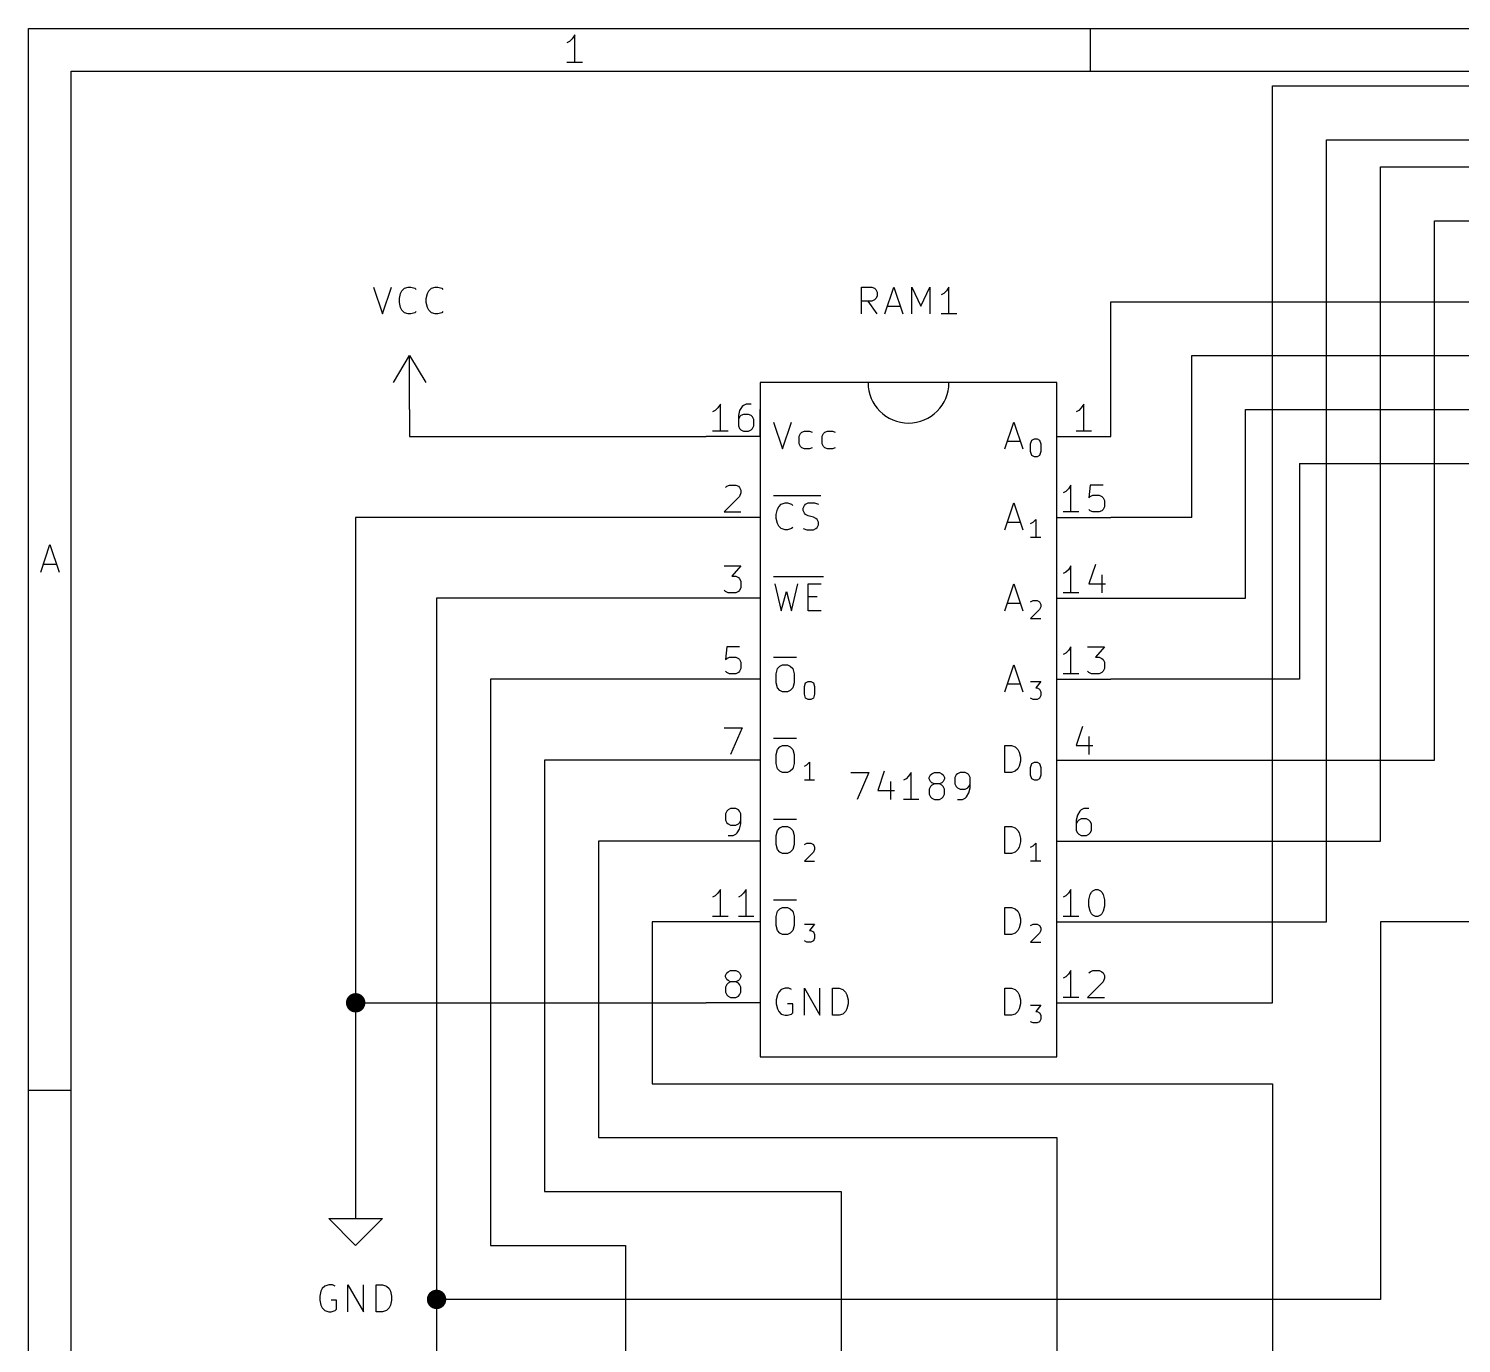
# Model space of a CAD drawing. Extents: x 0.4 to 16.1, y -11.3 to -0.4.
# Drawn here: x 0.394 to 3.05, y -2.831 to -0.394 of the extents above; entities that cross this region are included whole.
import ezdxf

# ---------------------------------------------------------------- set-up
doc = ezdxf.new("R2010")
doc.units = 0
doc.header["$MEASUREMENT"] = 0
for name, color, linetype in [('CYAN2', 4, 'CONTINUOUS'), ('GREEN3', 91, 'CONTINUOUS'), ('LYELLOW', 51, 'CONTINUOUS'), ('RED2', 1, 'CONTINUOUS'), ('RED3', 11, 'CONTINUOUS')]:
    doc.layers.add(name, color=color, linetype=linetype)

msp = doc.modelspace()

# ---------------------------------------------------------------- linework, layer by layer
at = {"layer": 'CYAN2', "linetype": 'CONTINUOUS'}
for p, q in [((1.0333, -0.8728), (1.05, -0.9228)), ((1.05, -0.9228), (1.0667, -0.8728)), ((1.0857, -0.8799), (1.0905, -0.8752)), ((1.0905, -0.8752), (1.0976, -0.8728)), ((1.0976, -0.8728), (1.1024, -0.8728)), ((1.1024, -0.8728), (1.1095, -0.8752)), ((1.1095, -0.8752), (1.1119, -0.8776)), ((1.1357, -0.8799), (1.1405, -0.8752)), ((1.1405, -0.8752), (1.1476, -0.8728)), ((1.1476, -0.8728), (1.1524, -0.8728)), ((1.1524, -0.8728), (1.1595, -0.8752)), ((1.1595, -0.8752), (1.1619, -0.8776)), ((1.9381, -0.9228), (1.9381, -0.8728)), ((1.9381, -0.8728), (1.9571, -0.8728)), ((1.9571, -0.8728), (1.9619, -0.8752)), ((1.9619, -0.8752), (1.9643, -0.8776)), ((1.981, -0.9228), (1.9976, -0.8728)), ((1.9976, -0.8728), (2.0143, -0.9228)), ((2.031, -0.9228), (2.031, -0.8728)), ((2.031, -0.8728), (2.0476, -0.9085)), ((2.0476, -0.9085), (2.0643, -0.8728)), ((2.0643, -0.8728), (2.0643, -0.9228)), ((2.1, -0.8728), (2.0952, -0.8799)), ((2.1, -0.9228), (2.1, -0.8728)), ((1.081, -0.8942), (1.0833, -0.8847)), ((1.081, -0.9014), (1.081, -0.8942)), ((1.0833, -0.9109), (1.081, -0.9014)), ((1.0833, -0.8847), (1.0857, -0.8799)), ((1.131, -0.8942), (1.1333, -0.8847)), ((1.131, -0.9014), (1.131, -0.8942)), ((1.1333, -0.9109), (1.131, -0.9014)), ((1.1333, -0.8847), (1.1357, -0.8799)), ((1.9571, -0.899), (1.9381, -0.899)), ((1.9667, -0.9228), (1.95, -0.899)), ((1.9619, -0.8966), (1.9571, -0.899)), ((1.9643, -0.8942), (1.9619, -0.8966)), ((1.9643, -0.8776), (1.9667, -0.8823)), ((1.9667, -0.8895), (1.9643, -0.8942)), ((1.9667, -0.8823), (1.9667, -0.8895)), ((2.0905, -0.8847), (2.0857, -0.8871)), ((2.0952, -0.8799), (2.0905, -0.8847)), ((1.0857, -0.9157), (1.0833, -0.9109)), ((1.0905, -0.9204), (1.0857, -0.9157)), ((1.0976, -0.9228), (1.0905, -0.9204)), ((1.1024, -0.9228), (1.0976, -0.9228)), ((1.1095, -0.9204), (1.1024, -0.9228)), ((1.1119, -0.918), (1.1095, -0.9204)), ((1.1357, -0.9157), (1.1333, -0.9109)), ((1.1405, -0.9204), (1.1357, -0.9157)), ((1.1476, -0.9228), (1.1405, -0.9204)), ((1.1524, -0.9228), (1.1476, -0.9228)), ((1.1595, -0.9204), (1.1524, -0.9228)), ((1.1619, -0.918), (1.1595, -0.9204)), ((1.9857, -0.9085), (2.0095, -0.9085)), ((2.1143, -0.9228), (2.0857, -0.9228)), ((1.7748, -1.1231), (1.7914, -1.1731)), ((1.7914, -1.1731), (1.8081, -1.1231)), ((1.8248, -1.1446), (1.8271, -1.1422)), ((1.8271, -1.1422), (1.8319, -1.1398)), ((1.8319, -1.1398), (1.8414, -1.1398)), ((1.8414, -1.1398), (1.8462, -1.1422)), ((1.8676, -1.1446), (1.87, -1.1422)), ((1.87, -1.1422), (1.8748, -1.1398)), ((1.8748, -1.1398), (1.8843, -1.1398)), ((1.8843, -1.1398), (1.889, -1.1422)), ((2.2038, -1.1731), (2.2205, -1.1231)), ((2.2205, -1.1231), (2.2371, -1.1731)), ((1.8224, -1.1493), (1.8248, -1.1446)), ((1.8224, -1.1636), (1.8224, -1.1493)), ((1.8248, -1.1684), (1.8224, -1.1636)), ((1.8271, -1.1708), (1.8248, -1.1684)), ((1.8652, -1.1493), (1.8676, -1.1446)), ((1.8652, -1.1636), (1.8652, -1.1493)), ((1.8676, -1.1684), (1.8652, -1.1636)), ((1.87, -1.1708), (1.8676, -1.1684)), ((2.2086, -1.1588), (2.2324, -1.1588)), ((2.2514, -1.1636), (2.2538, -1.1565)), ((2.2514, -1.1779), (2.2514, -1.1636)), ((2.2538, -1.1565), (2.2586, -1.1541)), ((2.2586, -1.1541), (2.2633, -1.1541)), ((2.2633, -1.1541), (2.2681, -1.1565)), ((2.2681, -1.1565), (2.2705, -1.1636)), ((2.2705, -1.1636), (2.2705, -1.1779)), ((1.8319, -1.1731), (1.8271, -1.1708)), ((1.8414, -1.1731), (1.8319, -1.1731)), ((1.8462, -1.1708), (1.8414, -1.1731)), ((1.8748, -1.1731), (1.87, -1.1708)), ((1.8843, -1.1731), (1.8748, -1.1731)), ((1.889, -1.1708), (1.8843, -1.1731)), ((2.2538, -1.185), (2.2514, -1.1779)), ((2.2586, -1.1874), (2.2538, -1.185)), ((2.2633, -1.1874), (2.2586, -1.1874)), ((2.2681, -1.185), (2.2633, -1.1874)), ((2.2705, -1.1779), (2.2681, -1.185)), ((1.775, -1.2593), (1.8626, -1.2593)), ((1.789, -1.2755), (1.7962, -1.2731)), ((1.7962, -1.2731), (1.8009, -1.2731)), ((1.8009, -1.2731), (1.8081, -1.2755)), ((1.8343, -1.2755), (1.839, -1.2731)), ((1.839, -1.2731), (1.8509, -1.2731)), ((1.8509, -1.2731), (1.8581, -1.2755)), ((2.2038, -1.3231), (2.2205, -1.2731)), ((2.2205, -1.2731), (2.2371, -1.3231)), ((1.7795, -1.2946), (1.7819, -1.285)), ((1.7795, -1.3017), (1.7795, -1.2946)), ((1.7819, -1.285), (1.7843, -1.2803)), ((1.7843, -1.2803), (1.789, -1.2755)), ((1.8081, -1.2755), (1.8105, -1.2779)), ((1.8295, -1.2827), (1.8319, -1.2779)), ((1.8295, -1.2874), (1.8295, -1.2827)), ((1.8319, -1.2922), (1.8295, -1.2874)), ((1.8319, -1.2779), (1.8343, -1.2755)), ((1.8343, -1.2946), (1.8319, -1.2922)), ((1.839, -1.2969), (1.8343, -1.2946)), ((1.8486, -1.2993), (1.839, -1.2969)), ((1.8533, -1.3017), (1.8486, -1.2993)), ((1.7819, -1.3112), (1.7795, -1.3017)), ((1.7843, -1.316), (1.7819, -1.3112)), ((1.789, -1.3208), (1.7843, -1.316)), ((1.7962, -1.3231), (1.789, -1.3208)), ((1.8009, -1.3231), (1.7962, -1.3231)), ((1.8081, -1.3208), (1.8009, -1.3231)), ((1.8105, -1.3184), (1.8081, -1.3208)), ((1.8295, -1.3208), (1.8367, -1.3231)), ((1.8367, -1.3231), (1.8486, -1.3231)), ((1.8486, -1.3231), (1.8533, -1.3208)), ((1.8557, -1.3041), (1.8533, -1.3017)), ((1.8533, -1.3208), (1.8557, -1.3184)), ((1.8581, -1.3088), (1.8557, -1.3041)), ((1.8557, -1.3184), (1.8581, -1.3136)), ((1.8581, -1.3136), (1.8581, -1.3088)), ((2.2086, -1.3088), (2.2324, -1.3088)), ((2.2514, -1.3112), (2.2562, -1.3088)), ((2.2562, -1.3088), (2.261, -1.3041)), ((2.261, -1.3041), (2.261, -1.3374)), ((2.2705, -1.3374), (2.2514, -1.3374)), ((1.775, -1.4093), (1.8674, -1.4093)), ((1.7771, -1.4231), (1.789, -1.4731)), ((1.8081, -1.4731), (1.82, -1.4231)), ((1.839, -1.4731), (1.839, -1.4231)), ((1.839, -1.4231), (1.8629, -1.4231)), ((2.2038, -1.4731), (2.2205, -1.4231)), ((2.2205, -1.4231), (2.2371, -1.4731)), ((1.789, -1.4731), (1.7986, -1.4374)), ((1.7986, -1.4374), (1.8081, -1.4731)), ((1.839, -1.4469), (1.8557, -1.4469)), ((2.2086, -1.4588), (2.2324, -1.4588)), ((2.2514, -1.4565), (2.2562, -1.4541)), ((2.2562, -1.4541), (2.2633, -1.4541)), ((2.2633, -1.4541), (2.2681, -1.4565)), ((2.2681, -1.4565), (2.2705, -1.4612)), ((1.8629, -1.4731), (1.839, -1.4731)), ((2.2681, -1.4708), (2.2514, -1.4874)), ((2.2514, -1.4874), (2.2705, -1.4874)), ((2.2705, -1.466), (2.2681, -1.4708)), ((2.2705, -1.4612), (2.2705, -1.466)), ((1.775, -1.5593), (1.8174, -1.5593)), ((1.7795, -1.5898), (1.7819, -1.5803)), ((1.7795, -1.6065), (1.7795, -1.5898)), ((1.7819, -1.5803), (1.7867, -1.5755)), ((1.7867, -1.5755), (1.7914, -1.5731)), ((1.7914, -1.5731), (1.8009, -1.5731)), ((1.8009, -1.5731), (1.8057, -1.5755)), ((1.8057, -1.5755), (1.8105, -1.5803)), ((1.8105, -1.5803), (1.8129, -1.5898)), ((1.8129, -1.5898), (1.8129, -1.6065)), ((2.2038, -1.6231), (2.2205, -1.5731)), ((2.2205, -1.5731), (2.2371, -1.6231)), ((1.7819, -1.616), (1.7795, -1.6065)), ((1.7867, -1.6208), (1.7819, -1.616)), ((1.8105, -1.616), (1.8057, -1.6208)), ((1.8129, -1.6065), (1.8105, -1.616)), ((1.8319, -1.6136), (1.8343, -1.6065)), ((1.8319, -1.6279), (1.8319, -1.6136)), ((1.8343, -1.6065), (1.839, -1.6041)), ((1.839, -1.6041), (1.8438, -1.6041)), ((1.8438, -1.6041), (1.8486, -1.6065)), ((1.8486, -1.6065), (1.851, -1.6136)), ((1.851, -1.6136), (1.851, -1.6279)), ((2.2086, -1.6088), (2.2324, -1.6088)), ((2.2514, -1.6041), (2.2705, -1.6041)), ((2.2705, -1.6041), (2.261, -1.616)), ((2.261, -1.616), (2.2633, -1.616)), ((2.2633, -1.616), (2.2681, -1.6184)), ((2.2681, -1.6184), (2.2705, -1.6231)), ((1.7914, -1.6231), (1.7867, -1.6208)), ((1.8009, -1.6231), (1.7914, -1.6231)), ((1.8057, -1.6208), (1.8009, -1.6231)), ((1.8343, -1.635), (1.8319, -1.6279)), ((1.839, -1.6374), (1.8343, -1.635)), ((1.8438, -1.6374), (1.839, -1.6374)), ((1.8486, -1.635), (1.8438, -1.6374)), ((1.851, -1.6279), (1.8486, -1.635)), ((2.2562, -1.6374), (2.2514, -1.635)), ((2.2633, -1.6374), (2.2562, -1.6374)), ((2.2681, -1.635), (2.2633, -1.6374)), ((2.2705, -1.6303), (2.2681, -1.635)), ((2.2705, -1.6231), (2.2705, -1.6303)), ((1.775, -1.7093), (1.8174, -1.7093)), ((1.7819, -1.7303), (1.7867, -1.7255)), ((1.7867, -1.7255), (1.7914, -1.7231)), ((1.7914, -1.7231), (1.8009, -1.7231)), ((1.8009, -1.7231), (1.8057, -1.7255)), ((1.8057, -1.7255), (1.8105, -1.7303)), ((2.2038, -1.7731), (2.2038, -1.7231)), ((2.2038, -1.7231), (2.2157, -1.7231)), ((2.2157, -1.7231), (2.2229, -1.7255)), ((2.2229, -1.7255), (2.2276, -1.7303)), ((1.7795, -1.7398), (1.7819, -1.7303)), ((1.7795, -1.7565), (1.7795, -1.7398)), ((1.8105, -1.7303), (1.8129, -1.7398)), ((1.8129, -1.7398), (1.8129, -1.7565)), ((2.2276, -1.7303), (2.23, -1.735)), ((2.23, -1.735), (2.2324, -1.7446)), ((2.2324, -1.7517), (2.23, -1.7612)), ((2.2324, -1.7446), (2.2324, -1.7517)), ((1.7819, -1.766), (1.7795, -1.7565)), ((1.7867, -1.7708), (1.7819, -1.766)), ((1.7914, -1.7731), (1.7867, -1.7708)), ((1.8009, -1.7731), (1.7914, -1.7731)), ((1.8057, -1.7708), (1.8009, -1.7731)), ((1.8105, -1.766), (1.8057, -1.7708)), ((1.8129, -1.7565), (1.8105, -1.766)), ((1.8319, -1.7612), (1.8367, -1.7588)), ((1.8367, -1.7588), (1.8414, -1.7541)), ((1.8414, -1.7541), (1.8414, -1.7874)), ((2.2157, -1.7731), (2.2038, -1.7731)), ((2.2229, -1.7708), (2.2157, -1.7731)), ((2.2276, -1.766), (2.2229, -1.7708)), ((2.23, -1.7612), (2.2276, -1.766)), ((2.2514, -1.7636), (2.2538, -1.7565)), ((2.2514, -1.7779), (2.2514, -1.7636)), ((2.2538, -1.785), (2.2514, -1.7779)), ((2.2538, -1.7565), (2.2586, -1.7541)), ((2.2586, -1.7541), (2.2633, -1.7541)), ((2.2633, -1.7541), (2.2681, -1.7565)), ((2.2681, -1.7565), (2.2705, -1.7636)), ((2.2705, -1.7779), (2.2681, -1.785)), ((2.2705, -1.7636), (2.2705, -1.7779)), ((1.851, -1.7874), (1.8319, -1.7874)), ((2.2586, -1.7874), (2.2538, -1.785)), ((2.2633, -1.7874), (2.2586, -1.7874)), ((2.2681, -1.785), (2.2633, -1.7874)), ((1.775, -1.8593), (1.8174, -1.8593)), ((1.7795, -1.8898), (1.7819, -1.8803)), ((1.7819, -1.8803), (1.7867, -1.8755)), ((1.7867, -1.8755), (1.7914, -1.8731)), ((1.7914, -1.8731), (1.8009, -1.8731)), ((1.8009, -1.8731), (1.8057, -1.8755)), ((1.8057, -1.8755), (1.8105, -1.8803)), ((1.8105, -1.8803), (1.8129, -1.8898)), ((2.2038, -1.9231), (2.2038, -1.8731)), ((2.2038, -1.8731), (2.2157, -1.8731)), ((2.2157, -1.8731), (2.2229, -1.8755)), ((2.2229, -1.8755), (2.2276, -1.8803)), ((2.2276, -1.8803), (2.23, -1.885)), ((2.23, -1.885), (2.2324, -1.8946)), ((1.7795, -1.9065), (1.7795, -1.8898)), ((1.7819, -1.916), (1.7795, -1.9065)), ((1.8129, -1.9065), (1.8105, -1.916)), ((1.8129, -1.8898), (1.8129, -1.9065)), ((1.8319, -1.9065), (1.8367, -1.9041)), ((1.8367, -1.9041), (1.8438, -1.9041)), ((1.8438, -1.9041), (1.8486, -1.9065)), ((1.8486, -1.9065), (1.851, -1.9112)), ((1.851, -1.9112), (1.851, -1.916)), ((2.23, -1.9112), (2.2276, -1.916)), ((2.2324, -1.9017), (2.23, -1.9112)), ((2.2324, -1.8946), (2.2324, -1.9017)), ((2.2514, -1.9112), (2.2562, -1.9088)), ((2.2562, -1.9088), (2.261, -1.9041)), ((2.261, -1.9041), (2.261, -1.9374)), ((1.7867, -1.9208), (1.7819, -1.916)), ((1.7914, -1.9231), (1.7867, -1.9208)), ((1.8009, -1.9231), (1.7914, -1.9231)), ((1.8057, -1.9208), (1.8009, -1.9231)), ((1.8105, -1.916), (1.8057, -1.9208)), ((1.8486, -1.9208), (1.8319, -1.9374)), ((1.8319, -1.9374), (1.851, -1.9374)), ((1.851, -1.916), (1.8486, -1.9208)), ((2.2157, -1.9231), (2.2038, -1.9231)), ((2.2229, -1.9208), (2.2157, -1.9231)), ((2.2276, -1.916), (2.2229, -1.9208)), ((2.2705, -1.9374), (2.2514, -1.9374)), ((1.775, -2.0093), (1.8174, -2.0093)), ((1.7795, -2.0398), (1.7819, -2.0303)), ((1.7795, -2.0565), (1.7795, -2.0398)), ((1.7819, -2.0303), (1.7867, -2.0255)), ((1.7867, -2.0255), (1.7914, -2.0231)), ((1.7914, -2.0231), (1.8009, -2.0231)), ((1.8009, -2.0231), (1.8057, -2.0255)), ((1.8057, -2.0255), (1.8105, -2.0303)), ((1.8105, -2.0303), (1.8129, -2.0398)), ((1.8129, -2.0398), (1.8129, -2.0565)), ((2.2038, -2.0731), (2.2038, -2.0231)), ((2.2038, -2.0231), (2.2157, -2.0231)), ((2.2157, -2.0231), (2.2229, -2.0255)), ((2.2229, -2.0255), (2.2276, -2.0303)), ((2.2276, -2.0303), (2.23, -2.035)), ((2.23, -2.035), (2.2324, -2.0446)), ((2.2324, -2.0446), (2.2324, -2.0517)), ((1.7819, -2.066), (1.7795, -2.0565)), ((1.7867, -2.0708), (1.7819, -2.066)), ((1.7914, -2.0731), (1.7867, -2.0708)), ((1.8057, -2.0708), (1.8009, -2.0731)), ((1.8105, -2.066), (1.8057, -2.0708)), ((1.8129, -2.0565), (1.8105, -2.066)), ((1.8319, -2.0541), (1.851, -2.0541)), ((1.851, -2.0541), (1.8414, -2.066)), ((1.8414, -2.066), (1.8438, -2.066)), ((1.8438, -2.066), (1.8486, -2.0684)), ((1.8486, -2.0684), (1.851, -2.0731)), ((2.2229, -2.0708), (2.2157, -2.0731)), ((2.2276, -2.066), (2.2229, -2.0708)), ((2.23, -2.0612), (2.2276, -2.066)), ((2.2324, -2.0517), (2.23, -2.0612)), ((2.2514, -2.0565), (2.2562, -2.0541)), ((2.2681, -2.0708), (2.2514, -2.0874)), ((2.2562, -2.0541), (2.2633, -2.0541)), ((2.2633, -2.0541), (2.2681, -2.0565)), ((2.2681, -2.0565), (2.2705, -2.0612)), ((2.2705, -2.066), (2.2681, -2.0708)), ((2.2705, -2.0612), (2.2705, -2.066)), ((1.8009, -2.0731), (1.7914, -2.0731)), ((1.8367, -2.0874), (1.8319, -2.085)), ((1.8438, -2.0874), (1.8367, -2.0874)), ((1.8486, -2.085), (1.8438, -2.0874)), ((1.851, -2.0803), (1.8486, -2.085)), ((1.851, -2.0731), (1.851, -2.0803)), ((2.2157, -2.0731), (2.2038, -2.0731)), ((2.2514, -2.0874), (2.2705, -2.0874)), ((1.789, -2.1755), (1.7843, -2.1803)), ((1.7962, -2.1731), (1.789, -2.1755)), ((1.8033, -2.1731), (1.7962, -2.1731)), ((1.8081, -2.1755), (1.8033, -2.1731)), ((1.8319, -2.2231), (1.8319, -2.1731)), ((1.8319, -2.1731), (1.8605, -2.2231)), ((1.8605, -2.2231), (1.8605, -2.1731)), ((1.8843, -2.2231), (1.8843, -2.1731)), ((1.8843, -2.1731), (1.8962, -2.1731)), ((1.8962, -2.1731), (1.9033, -2.1755)), ((1.9033, -2.1755), (1.9081, -2.1803)), ((2.2038, -2.2231), (2.2038, -2.1731)), ((2.2038, -2.1731), (2.2157, -2.1731)), ((2.2157, -2.1731), (2.2229, -2.1755)), ((2.2229, -2.1755), (2.2276, -2.1803)), ((1.7819, -2.185), (1.7795, -2.1946)), ((1.7795, -2.1946), (1.7795, -2.2017)), ((1.7795, -2.2017), (1.7819, -2.2112)), ((1.7843, -2.1803), (1.7819, -2.185)), ((1.8105, -2.2017), (1.8009, -2.2017)), ((1.8105, -2.2184), (1.8105, -2.2017)), ((1.9081, -2.1803), (1.9105, -2.185)), ((1.9105, -2.185), (1.9129, -2.1946)), ((1.9129, -2.2017), (1.9105, -2.2112)), ((1.9129, -2.1946), (1.9129, -2.2017)), ((2.2276, -2.1803), (2.23, -2.185)), ((2.23, -2.185), (2.2324, -2.1946)), ((2.2324, -2.2017), (2.23, -2.2112)), ((2.2324, -2.1946), (2.2324, -2.2017)), ((2.2514, -2.2041), (2.2705, -2.2041)), ((2.2705, -2.2041), (2.261, -2.216)), ((1.7819, -2.2112), (1.7843, -2.216)), ((1.7843, -2.216), (1.789, -2.2208)), ((1.789, -2.2208), (1.7962, -2.2231)), ((1.7962, -2.2231), (1.8009, -2.2231)), ((1.8009, -2.2231), (1.8081, -2.2208)), ((1.8081, -2.2208), (1.8105, -2.2184)), ((1.8962, -2.2231), (1.8843, -2.2231)), ((1.9033, -2.2208), (1.8962, -2.2231)), ((1.9081, -2.216), (1.9033, -2.2208)), ((1.9105, -2.2112), (1.9081, -2.216)), ((2.2157, -2.2231), (2.2038, -2.2231)), ((2.2229, -2.2208), (2.2157, -2.2231)), ((2.2276, -2.216), (2.2229, -2.2208)), ((2.23, -2.2112), (2.2276, -2.216)), ((2.261, -2.216), (2.2633, -2.216)), ((2.2633, -2.216), (2.2681, -2.2184)), ((2.2681, -2.2184), (2.2705, -2.2231)), ((2.2705, -2.2303), (2.2681, -2.235)), ((2.2705, -2.2231), (2.2705, -2.2303)), ((2.2562, -2.2374), (2.2514, -2.235)), ((2.2633, -2.2374), (2.2562, -2.2374)), ((2.2681, -2.235), (2.2633, -2.2374)), ((0.9357, -2.7347), (0.9333, -2.7442)), ((0.9381, -2.7299), (0.9357, -2.7347)), ((0.9429, -2.7252), (0.9381, -2.7299)), ((0.95, -2.7228), (0.9429, -2.7252)), ((0.9571, -2.7228), (0.95, -2.7228)), ((0.9619, -2.7252), (0.9571, -2.7228)), ((0.9857, -2.7728), (0.9857, -2.7228)), ((0.9857, -2.7228), (1.0143, -2.7728)), ((1.0143, -2.7728), (1.0143, -2.7228)), ((1.0381, -2.7728), (1.0381, -2.7228)), ((1.0381, -2.7228), (1.05, -2.7228)), ((1.05, -2.7228), (1.0571, -2.7252)), ((1.0571, -2.7252), (1.0619, -2.7299)), ((1.0619, -2.7299), (1.0643, -2.7347)), ((1.0643, -2.7347), (1.0667, -2.7442)), ((0.9333, -2.7442), (0.9333, -2.7514)), ((0.9333, -2.7514), (0.9357, -2.7609)), ((0.9357, -2.7609), (0.9381, -2.7657)), ((0.9643, -2.7514), (0.9548, -2.7514)), ((0.9643, -2.768), (0.9643, -2.7514)), ((1.0643, -2.7609), (1.0619, -2.7657)), ((1.0667, -2.7514), (1.0643, -2.7609)), ((1.0667, -2.7442), (1.0667, -2.7514)), ((0.9381, -2.7657), (0.9429, -2.7704)), ((0.9429, -2.7704), (0.95, -2.7728)), ((0.95, -2.7728), (0.9548, -2.7728)), ((0.9548, -2.7728), (0.9619, -2.7704)), ((0.9619, -2.7704), (0.9643, -2.768)), ((1.05, -2.7728), (1.0381, -2.7728)), ((1.0571, -2.7704), (1.05, -2.7728)), ((1.0619, -2.7657), (1.0571, -2.7704))]:
    msp.add_line(p, q, dxfattribs=at)
at = {"layer": 'GREEN3', "linetype": 'CONTINUOUS'}
for p, q in [((2.7, -2.2), (2.7, -0.5)), ((2.7, -0.5), (6.9, -0.5)), ((2.8, -2.05), (2.8, -0.6)), ((2.8, -0.6), (7, -0.6)), ((2.9, -1.9), (2.9, -0.65)), ((2.9, -0.65), (6.8, -0.65)), ((3, -1.75), (3, -0.75)), ((3, -0.75), (6.7, -0.75)), ((2.4, -0.9), (5.25, -0.9)), ((2.4, -1.15), (2.4, -0.9)), ((2.55, -1), (5.35, -1)), ((2.55, -1.3), (2.55, -1)), ((1.1, -1.1), (1.1, -1.15)), ((2.65, -1.1), (5.45, -1.1)), ((2.65, -1.45), (2.65, -1.1)), ((1.1, -1.15), (1.65, -1.15)), ((2.75, -1.2), (2.75, -1.6)), ((2.75, -1.2), (5.55, -1.2)), ((1, -1.3), (1, -2.2)), ((1.65, -1.3), (1, -1.3)), ((2.55, -1.3), (2.4, -1.3)), ((1.15, -1.45), (1.15, -2.75)), ((1.65, -1.45), (1.15, -1.45)), ((2.4, -1.45), (2.65, -1.45)), ((1.65, -1.6), (1.25, -1.6)), ((1.25, -1.6), (1.25, -2.65)), ((2.75, -1.6), (2.4, -1.6)), ((1.65, -1.75), (1.35, -1.75)), ((1.35, -1.75), (1.35, -2.55)), ((2.4, -1.75), (3, -1.75)), ((1.65, -1.9), (1.45, -1.9)), ((1.45, -1.9), (1.45, -2.45)), ((2.4, -1.9), (2.9, -1.9)), ((1.65, -2.05), (1.55, -2.05)), ((1.55, -2.05), (1.55, -2.35)), ((2.4, -2.05), (2.8, -2.05)), ((3.15, -2.05), (2.9, -2.05)), ((2.9, -2.05), (2.9, -2.75)), ((1, -2.2), (1.65, -2.2)), ((1, -2.2), (1, -2.55)), ((2.4, -2.2), (2.7, -2.2)), ((1.55, -2.35), (2.7, -2.35)), ((2.7, -2.35), (2.7, -2.85)), ((1.45, -2.45), (2.3, -2.45)), ((2.3, -2.45), (2.3, -2.85)), ((1.35, -2.55), (1.9, -2.55)), ((1.9, -2.55), (1.9, -2.85)), ((1.25, -2.65), (1.5, -2.65)), ((1.5, -2.65), (1.5, -2.85)), ((1.15, -2.75), (1.15, -4)), ((2.9, -2.75), (1.15, -2.75))]:
    msp.add_line(p, q, dxfattribs=at)
at = {"layer": 'GREEN3', "const_width": 0.018}
for points in [[(0.991, -2.2, 1), (1.009, -2.2, 1)], [(1.141, -2.75, 1), (1.159, -2.75, 1)]]:
    msp.add_lwpolyline(points, format="xyb", close=True, dxfattribs=at)
at = {"layer": 'LYELLOW', "linetype": 'CONTINUOUS'}
for p, q in [((2.3, -1.05), (1.75, -1.05)), ((1.75, -1.05), (1.75, -1.15)), ((2.3, -2.3), (2.3, -1.05)), ((1.75, -1.1), (1.75, -2.3)), ((1.75, -1.15), (1.75, -1.1)), ((1.75, -2.3), (2.3, -2.3))]:
    msp.add_line(p, q, dxfattribs=at)
at = {"layer": 'RED2', "linetype": 'CONTINUOUS'}
for p, q in [((0.3937, -0.3937), (16.1413, -0.3937)), ((0.3937, -11.2993), (0.3937, -0.3937)), ((2.3622, -0.4724), (2.3622, -0.3937)), ((1.3965, -0.4174), (1.3916, -0.4199)), ((1.4013, -0.4126), (1.3965, -0.4174)), ((1.4062, -0.4053), (1.4013, -0.4126)), ((1.4062, -0.4564), (1.4062, -0.4053)), ((0.4724, -0.4724), (16.0626, -0.4724)), ((0.4724, -11.2206), (0.4724, -0.4724)), ((1.4208, -0.4564), (1.3916, -0.4564)), ((1.07, -1.05), (1.1, -1)), ((1.1, -1), (1.13, -1.05)), ((1.1, -1.1), (1.1, -1)), ((2.3, -1.05), (1.75, -1.05)), ((1.75, -1.05), (1.75, -1.15)), ((2.3, -2.3), (2.3, -1.05)), ((1.75, -1.1), (1.75, -2.3)), ((1.75, -1.15), (1.65, -1.15)), ((2.3, -1.15), (2.4, -1.15)), ((1.75, -1.3), (1.65, -1.3)), ((2.3, -1.3), (2.4, -1.3)), ((0.416, -1.4013), (0.4331, -1.3501)), ((0.4331, -1.3501), (0.4501, -1.4013)), ((0.4209, -1.3867), (0.4453, -1.3867)), ((1.75, -1.45), (1.65, -1.45)), ((2.3, -1.45), (2.4, -1.45)), ((1.75, -1.6), (1.65, -1.6)), ((2.3, -1.6), (2.4, -1.6)), ((1.75, -1.75), (1.65, -1.75)), ((2.3, -1.75), (2.4, -1.75)), ((1.9181, -1.7728), (1.9514, -1.7728)), ((1.9514, -1.7728), (1.93, -1.8228)), ((1.98, -1.7704), (1.9681, -1.8061)), ((2.03, -1.7728), (2.0252, -1.7799)), ((2.03, -1.8228), (2.03, -1.7728)), ((2.0633, -1.7823), (2.0657, -1.7776)), ((2.0657, -1.7776), (2.0681, -1.7752)), ((2.0681, -1.7752), (2.0729, -1.7728)), ((2.0729, -1.7728), (2.0824, -1.7728)), ((2.0824, -1.7728), (2.0871, -1.7752)), ((2.0871, -1.7752), (2.0895, -1.7776)), ((2.0895, -1.7776), (2.0919, -1.7823)), ((2.1133, -1.7776), (2.111, -1.7823)), ((2.1157, -1.7752), (2.1133, -1.7776)), ((2.1205, -1.7728), (2.1157, -1.7752)), ((2.13, -1.7728), (2.1205, -1.7728)), ((2.1348, -1.7752), (2.13, -1.7728)), ((2.1371, -1.7776), (2.1348, -1.7752)), ((2.1395, -1.7823), (2.1371, -1.7776)), ((1.9681, -1.8061), (1.999, -1.8061)), ((1.9919, -1.7895), (1.9919, -1.8228)), ((2.0205, -1.7847), (2.0157, -1.7871)), ((2.0252, -1.7799), (2.0205, -1.7847)), ((2.0633, -1.7847), (2.0633, -1.7823)), ((2.0657, -1.7895), (2.0633, -1.7847)), ((2.0657, -1.799), (2.0633, -1.8038)), ((2.0633, -1.8038), (2.0633, -1.8133)), ((2.0681, -1.7919), (2.0657, -1.7895)), ((2.0681, -1.7966), (2.0657, -1.799)), ((2.0729, -1.7942), (2.0681, -1.7919)), ((2.0729, -1.7942), (2.0681, -1.7966)), ((2.0824, -1.7942), (2.0729, -1.7942)), ((2.0871, -1.7919), (2.0824, -1.7942)), ((2.0871, -1.7966), (2.0824, -1.7942)), ((2.0895, -1.7895), (2.0871, -1.7919)), ((2.0895, -1.799), (2.0871, -1.7966)), ((2.0919, -1.7847), (2.0895, -1.7895)), ((2.0919, -1.8038), (2.0895, -1.799)), ((2.0919, -1.7823), (2.0919, -1.7847)), ((2.0919, -1.8133), (2.0919, -1.8038)), ((2.111, -1.7823), (2.111, -1.7942)), ((2.111, -1.7942), (2.1133, -1.799)), ((2.1133, -1.799), (2.1157, -1.8014)), ((2.1157, -1.8014), (2.1205, -1.8038)), ((2.1205, -1.8038), (2.13, -1.8038)), ((2.13, -1.8038), (2.1348, -1.8014)), ((2.1348, -1.8014), (2.1371, -1.799)), ((2.1371, -1.799), (2.1395, -1.7942)), ((2.1371, -1.8109), (2.1395, -1.8014)), ((2.1395, -1.8014), (2.1395, -1.7823)), ((2.0443, -1.8228), (2.0157, -1.8228)), ((2.0633, -1.8133), (2.0657, -1.818)), ((2.0657, -1.818), (2.0681, -1.8204)), ((2.0681, -1.8204), (2.0729, -1.8228)), ((2.0729, -1.8228), (2.0824, -1.8228)), ((2.0824, -1.8228), (2.0871, -1.8204)), ((2.0871, -1.8204), (2.0895, -1.818)), ((2.0895, -1.818), (2.0919, -1.8133)), ((2.1157, -1.8228), (2.1252, -1.8228)), ((2.1252, -1.8228), (2.13, -1.8204)), ((2.13, -1.8204), (2.1324, -1.818)), ((2.1324, -1.818), (2.1371, -1.8109)), ((1.75, -1.9), (1.65, -1.9)), ((2.3, -1.9), (2.4, -1.9)), ((1.75, -2.05), (1.65, -2.05)), ((2.3, -2.05), (2.4, -2.05)), ((1.75, -2.2), (1.65, -2.2)), ((2.3, -2.2), (2.4, -2.2)), ((1.75, -2.3), (2.3, -2.3)), ((0.3937, -2.3622), (0.4724, -2.3622)), ((1, -2.55), (1, -2.6)), ((1, -2.65), (0.95, -2.6)), ((0.95, -2.6), (1, -2.6)), ((1, -2.6), (1.05, -2.6)), ((1.05, -2.6), (1, -2.65))]:
    msp.add_line(p, q, dxfattribs=at)
at = {"layer": 'RED2'}
msp.add_arc((2.025, -1.05), 0.075, -180, 0, dxfattribs=at)
at = {"layer": 'RED3', "linetype": 'CONTINUOUS'}
for p, q in [((1.6667, -1.1018), (1.6619, -1.1042)), ((1.6714, -1.097), (1.6667, -1.1018)), ((1.6762, -1.0899), (1.6714, -1.097)), ((1.6762, -1.1399), (1.6762, -1.0899)), ((1.7119, -1.1018), (1.7095, -1.1113)), ((1.7095, -1.1113), (1.7095, -1.1304)), ((1.7119, -1.1137), (1.7095, -1.1184)), ((1.7167, -1.0946), (1.7119, -1.1018)), ((1.7143, -1.1113), (1.7119, -1.1137)), ((1.719, -1.1089), (1.7143, -1.1113)), ((1.719, -1.0923), (1.7167, -1.0946)), ((1.7238, -1.0899), (1.719, -1.0923)), ((1.7286, -1.1089), (1.719, -1.1089)), ((1.7333, -1.0899), (1.7238, -1.0899)), ((1.7333, -1.1113), (1.7286, -1.1089)), ((1.7357, -1.1137), (1.7333, -1.1113)), ((1.7381, -1.1184), (1.7357, -1.1137)), ((2.3405, -1.1018), (2.3357, -1.1042)), ((2.3452, -1.097), (2.3405, -1.1018)), ((2.35, -1.0899), (2.3452, -1.097)), ((2.35, -1.1399), (2.35, -1.0899)), ((1.6905, -1.1399), (1.6619, -1.1399)), ((1.7095, -1.1304), (1.7119, -1.1351)), ((1.7119, -1.1351), (1.7143, -1.1375)), ((1.7143, -1.1375), (1.719, -1.1399)), ((1.719, -1.1399), (1.7286, -1.1399)), ((1.7286, -1.1399), (1.7333, -1.1375)), ((1.7333, -1.1375), (1.7357, -1.1351)), ((1.7357, -1.1351), (1.7381, -1.1304)), ((1.7381, -1.1304), (1.7381, -1.1184)), ((2.3643, -1.1399), (2.3357, -1.1399)), ((1.6857, -1.2446), (1.6881, -1.2423)), ((1.6881, -1.2423), (1.6929, -1.2399)), ((1.6929, -1.2399), (1.7048, -1.2399)), ((1.7048, -1.2399), (1.7095, -1.2423)), ((1.7095, -1.2423), (1.7119, -1.2446)), ((1.7119, -1.2446), (1.7143, -1.2494)), ((2.3214, -1.247), (2.3167, -1.2518)), ((2.3262, -1.2399), (2.3214, -1.247)), ((2.3262, -1.2899), (2.3262, -1.2399)), ((2.3619, -1.2399), (2.3595, -1.2637)), ((2.3857, -1.2399), (2.3619, -1.2399)), ((1.7119, -1.2613), (1.6833, -1.2899)), ((1.7143, -1.2542), (1.7119, -1.2613)), ((1.7143, -1.2494), (1.7143, -1.2542)), ((2.3167, -1.2518), (2.3119, -1.2542)), ((2.3595, -1.2637), (2.3619, -1.2613)), ((2.3619, -1.2613), (2.3667, -1.2589)), ((2.3667, -1.2589), (2.3786, -1.2589)), ((2.3786, -1.2589), (2.3833, -1.2613)), ((2.3833, -1.2613), (2.3857, -1.2637)), ((2.3857, -1.2637), (2.3881, -1.2684)), ((2.3881, -1.2684), (2.3881, -1.2804)), ((1.6833, -1.2899), (1.7143, -1.2899)), ((2.3405, -1.2899), (2.3119, -1.2899)), ((2.3619, -1.2875), (2.3595, -1.2851)), ((2.3667, -1.2899), (2.3619, -1.2875)), ((2.3786, -1.2899), (2.3667, -1.2899)), ((2.3833, -1.2875), (2.3786, -1.2899)), ((2.3857, -1.2851), (2.3833, -1.2875)), ((2.3881, -1.2804), (2.3857, -1.2851)), ((1.6833, -1.3899), (1.7143, -1.3899)), ((1.7143, -1.3899), (1.6976, -1.4089)), ((2.3167, -1.4018), (2.3119, -1.4042)), ((2.3214, -1.397), (2.3167, -1.4018)), ((2.3262, -1.3899), (2.3214, -1.397)), ((2.3262, -1.4399), (2.3262, -1.3899)), ((2.3714, -1.3875), (2.3595, -1.4232)), ((2.3833, -1.4065), (2.3833, -1.4399)), ((1.6976, -1.4089), (1.7048, -1.4089)), ((1.7048, -1.4089), (1.7095, -1.4113)), ((1.7095, -1.4113), (1.7119, -1.4137)), ((1.7119, -1.4137), (1.7143, -1.4184)), ((1.7143, -1.4304), (1.7119, -1.4351)), ((1.7143, -1.4184), (1.7143, -1.4304)), ((2.3595, -1.4232), (2.3905, -1.4232)), ((1.6857, -1.4375), (1.6833, -1.4351)), ((1.6905, -1.4399), (1.6857, -1.4375)), ((1.7048, -1.4399), (1.6905, -1.4399)), ((1.7095, -1.4375), (1.7048, -1.4399)), ((1.7119, -1.4351), (1.7095, -1.4375)), ((2.3405, -1.4399), (2.3119, -1.4399)), ((1.6881, -1.5399), (1.6857, -1.5637)), ((1.7119, -1.5399), (1.6881, -1.5399)), ((2.3262, -1.5399), (2.3214, -1.547)), ((2.3262, -1.5899), (2.3262, -1.5399)), ((2.3571, -1.5399), (2.3881, -1.5399)), ((2.3881, -1.5399), (2.3714, -1.5589)), ((1.6857, -1.5637), (1.6881, -1.5613)), ((1.6881, -1.5613), (1.6929, -1.5589)), ((1.6929, -1.5589), (1.7048, -1.5589)), ((1.7048, -1.5589), (1.7095, -1.5613)), ((1.7095, -1.5613), (1.7119, -1.5637)), ((1.7119, -1.5637), (1.7143, -1.5684)), ((2.3167, -1.5518), (2.3119, -1.5542)), ((2.3214, -1.547), (2.3167, -1.5518)), ((2.3714, -1.5589), (2.3786, -1.5589)), ((2.3786, -1.5589), (2.3833, -1.5613)), ((2.3833, -1.5613), (2.3857, -1.5637)), ((2.3857, -1.5637), (2.3881, -1.5684)), ((1.6881, -1.5875), (1.6857, -1.5851)), ((1.6929, -1.5899), (1.6881, -1.5875)), ((1.7048, -1.5899), (1.6929, -1.5899)), ((1.7095, -1.5875), (1.7048, -1.5899)), ((1.7119, -1.5851), (1.7095, -1.5875)), ((1.7143, -1.5804), (1.7119, -1.5851)), ((1.7143, -1.5684), (1.7143, -1.5804)), ((2.3405, -1.5899), (2.3119, -1.5899)), ((2.3595, -1.5875), (2.3571, -1.5851)), ((2.3643, -1.5899), (2.3595, -1.5875)), ((2.3786, -1.5899), (2.3643, -1.5899)), ((2.3833, -1.5875), (2.3786, -1.5899)), ((2.3857, -1.5851), (2.3833, -1.5875)), ((2.3881, -1.5804), (2.3857, -1.5851)), ((2.3881, -1.5684), (2.3881, -1.5804)), ((1.6833, -1.6899), (1.7167, -1.6899)), ((1.7167, -1.6899), (1.6952, -1.7399)), ((2.3476, -1.6875), (2.3357, -1.7232)), ((2.3357, -1.7232), (2.3667, -1.7232)), ((2.3595, -1.7065), (2.3595, -1.7399)), ((1.6881, -1.8446), (1.6857, -1.8494)), ((1.6857, -1.8494), (1.6857, -1.8613)), ((1.6905, -1.8423), (1.6881, -1.8446)), ((1.6952, -1.8399), (1.6905, -1.8423)), ((1.7048, -1.8399), (1.6952, -1.8399)), ((1.7095, -1.8423), (1.7048, -1.8399)), ((1.7119, -1.8446), (1.7095, -1.8423)), ((1.7143, -1.8494), (1.7119, -1.8446)), ((1.7143, -1.8684), (1.7143, -1.8494)), ((2.3381, -1.8518), (2.3357, -1.8613)), ((2.3429, -1.8446), (2.3381, -1.8518)), ((2.3452, -1.8589), (2.3405, -1.8613)), ((2.3452, -1.8423), (2.3429, -1.8446)), ((2.35, -1.8399), (2.3452, -1.8423)), ((2.3548, -1.8589), (2.3452, -1.8589)), ((2.3595, -1.8399), (2.35, -1.8399)), ((2.3595, -1.8613), (2.3548, -1.8589)), ((1.6857, -1.8613), (1.6881, -1.8661)), ((1.6881, -1.8661), (1.6905, -1.8684)), ((1.6905, -1.8684), (1.6952, -1.8708)), ((1.6952, -1.8708), (1.7048, -1.8708)), ((1.7048, -1.8708), (1.7095, -1.8684)), ((1.7048, -1.8875), (1.7071, -1.8851)), ((1.7071, -1.8851), (1.7119, -1.878)), ((1.7095, -1.8684), (1.7119, -1.8661)), ((1.7119, -1.8661), (1.7143, -1.8613)), ((1.7119, -1.878), (1.7143, -1.8684)), ((2.3357, -1.8613), (2.3357, -1.8804)), ((2.3381, -1.8637), (2.3357, -1.8684)), ((2.3357, -1.8804), (2.3381, -1.8851)), ((2.3405, -1.8613), (2.3381, -1.8637)), ((2.3381, -1.8851), (2.3405, -1.8875)), ((2.3619, -1.8637), (2.3595, -1.8613)), ((2.3595, -1.8875), (2.3619, -1.8851)), ((2.3643, -1.8684), (2.3619, -1.8637)), ((2.3619, -1.8851), (2.3643, -1.8804)), ((2.3643, -1.8804), (2.3643, -1.8684)), ((1.6905, -1.8899), (1.7, -1.8899)), ((1.7, -1.8899), (1.7048, -1.8875)), ((2.3405, -1.8875), (2.3452, -1.8899)), ((2.3452, -1.8899), (2.3548, -1.8899)), ((2.3548, -1.8899), (2.3595, -1.8875)), ((1.6762, -1.9899), (1.6714, -1.997)), ((1.6762, -2.0399), (1.6762, -1.9899)), ((1.7238, -1.9899), (1.719, -1.997)), ((1.7238, -2.0399), (1.7238, -1.9899)), ((2.3262, -1.9899), (2.3214, -1.997)), ((2.3262, -2.0399), (2.3262, -1.9899)), ((2.3667, -1.9923), (2.3714, -1.9899)), ((2.3714, -1.9899), (2.3762, -1.9899)), ((2.3762, -1.9899), (2.3809, -1.9923)), ((1.6667, -2.0018), (1.6619, -2.0042)), ((1.6714, -1.997), (1.6667, -2.0018)), ((1.7143, -2.0018), (1.7095, -2.0042)), ((1.719, -1.997), (1.7143, -2.0018)), ((2.3167, -2.0018), (2.3119, -2.0042)), ((2.3214, -1.997), (2.3167, -2.0018)), ((2.3595, -2.0089), (2.3619, -1.9994)), ((2.3595, -2.0208), (2.3595, -2.0089)), ((2.3619, -1.9994), (2.3643, -1.9946)), ((2.3643, -1.9946), (2.3667, -1.9923)), ((2.3809, -1.9923), (2.3833, -1.9946)), ((2.3833, -1.9946), (2.3857, -1.9994)), ((2.3857, -1.9994), (2.3881, -2.0089)), ((2.3881, -2.0089), (2.3881, -2.0208)), ((1.6905, -2.0399), (1.6619, -2.0399)), ((1.7381, -2.0399), (1.7095, -2.0399)), ((2.3405, -2.0399), (2.3119, -2.0399)), ((2.3619, -2.0304), (2.3595, -2.0208)), ((2.3643, -2.0351), (2.3619, -2.0304)), ((2.3667, -2.0375), (2.3643, -2.0351)), ((2.3714, -2.0399), (2.3667, -2.0375)), ((2.3762, -2.0399), (2.3714, -2.0399)), ((2.3809, -2.0375), (2.3762, -2.0399)), ((2.3833, -2.0351), (2.3809, -2.0375)), ((2.3857, -2.0304), (2.3833, -2.0351)), ((2.3881, -2.0208), (2.3857, -2.0304)), ((1.6857, -2.1494), (1.6881, -2.1446)), ((1.6857, -2.1518), (1.6857, -2.1494)), ((1.6881, -2.1446), (1.6905, -2.1423)), ((1.6905, -2.1423), (1.6952, -2.1399)), ((1.6952, -2.1399), (1.7048, -2.1399)), ((1.7048, -2.1399), (1.7095, -2.1423)), ((1.7095, -2.1423), (1.7119, -2.1446)), ((1.7119, -2.1446), (1.7143, -2.1494)), ((1.7143, -2.1494), (1.7143, -2.1518)), ((2.3214, -2.147), (2.3167, -2.1518)), ((2.3262, -2.1399), (2.3214, -2.147)), ((2.3262, -2.1899), (2.3262, -2.1399)), ((2.3595, -2.1446), (2.3619, -2.1423)), ((2.3619, -2.1423), (2.3667, -2.1399)), ((2.3667, -2.1399), (2.3786, -2.1399)), ((2.3786, -2.1399), (2.3833, -2.1423)), ((2.3833, -2.1423), (2.3857, -2.1446)), ((2.3857, -2.1446), (2.3881, -2.1494)), ((2.3881, -2.1494), (2.3881, -2.1542)), ((1.6881, -2.1565), (1.6857, -2.1518)), ((1.6881, -2.1661), (1.6857, -2.1708)), ((1.6857, -2.1708), (1.6857, -2.1804)), ((1.6905, -2.1589), (1.6881, -2.1565)), ((1.6905, -2.1637), (1.6881, -2.1661)), ((1.6952, -2.1613), (1.6905, -2.1589)), ((1.6952, -2.1613), (1.6905, -2.1637)), ((1.7048, -2.1613), (1.6952, -2.1613)), ((1.7095, -2.1589), (1.7048, -2.1613)), ((1.7095, -2.1637), (1.7048, -2.1613)), ((1.7119, -2.1565), (1.7095, -2.1589)), ((1.7119, -2.1661), (1.7095, -2.1637)), ((1.7143, -2.1518), (1.7119, -2.1565)), ((1.7143, -2.1708), (1.7119, -2.1661)), ((1.7143, -2.1804), (1.7143, -2.1708)), ((2.3167, -2.1518), (2.3119, -2.1542)), ((2.3857, -2.1613), (2.3571, -2.1899)), ((2.3881, -2.1542), (2.3857, -2.1613)), ((1.6857, -2.1804), (1.6881, -2.1851)), ((1.6881, -2.1851), (1.6905, -2.1875)), ((1.6905, -2.1875), (1.6952, -2.1899)), ((1.6952, -2.1899), (1.7048, -2.1899)), ((1.7048, -2.1899), (1.7095, -2.1875)), ((1.7095, -2.1875), (1.7119, -2.1851)), ((1.7119, -2.1851), (1.7143, -2.1804)), ((2.3405, -2.1899), (2.3119, -2.1899)), ((2.3571, -2.1899), (2.3881, -2.1899))]:
    msp.add_line(p, q, dxfattribs=at)

doc.saveas('drawing.dxf')
